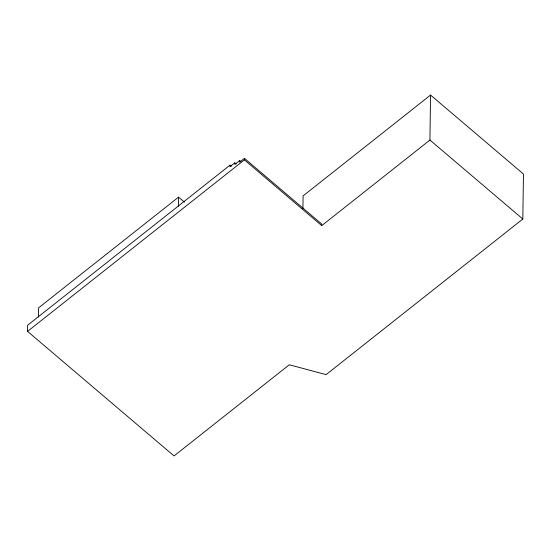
<?xml version="1.0" encoding="UTF-8"?>
<svg xmlns="http://www.w3.org/2000/svg" width="551" height="551" viewBox="0 0 551 551"><rect width="100%" height="100%" fill="white"/><g stroke="black" fill="none" stroke-linecap="round" stroke-linejoin="round"><path stroke-width="0.83" d="M302.919 208.54L303.098 195.88L430.558 95.061L523.45 174.04L522.823 219.029L326.089 374.639L289.309 364.762L174.033 455.939L27.55 331.392L27.64 325.221L230.036 165.135L231.344 166.25M38.412 317.032L38.542 307.878L178.565 197.127L184.468 202.141M178.434 206.281L178.565 197.127M230.036 165.135L230.015 166.677L234.829 162.869L236.138 163.978M234.829 162.869L234.809 164.412L239.623 160.596L240.939 161.712M239.623 160.596L239.602 162.139L244.417 158.33L321.756 224.085L321.736 225.628L429.932 140.05L430.558 95.061M321.736 225.628L244.396 159.873L244.417 158.33M27.55 331.392L244.396 159.873M429.932 140.05L522.823 219.029"/></g></svg>
